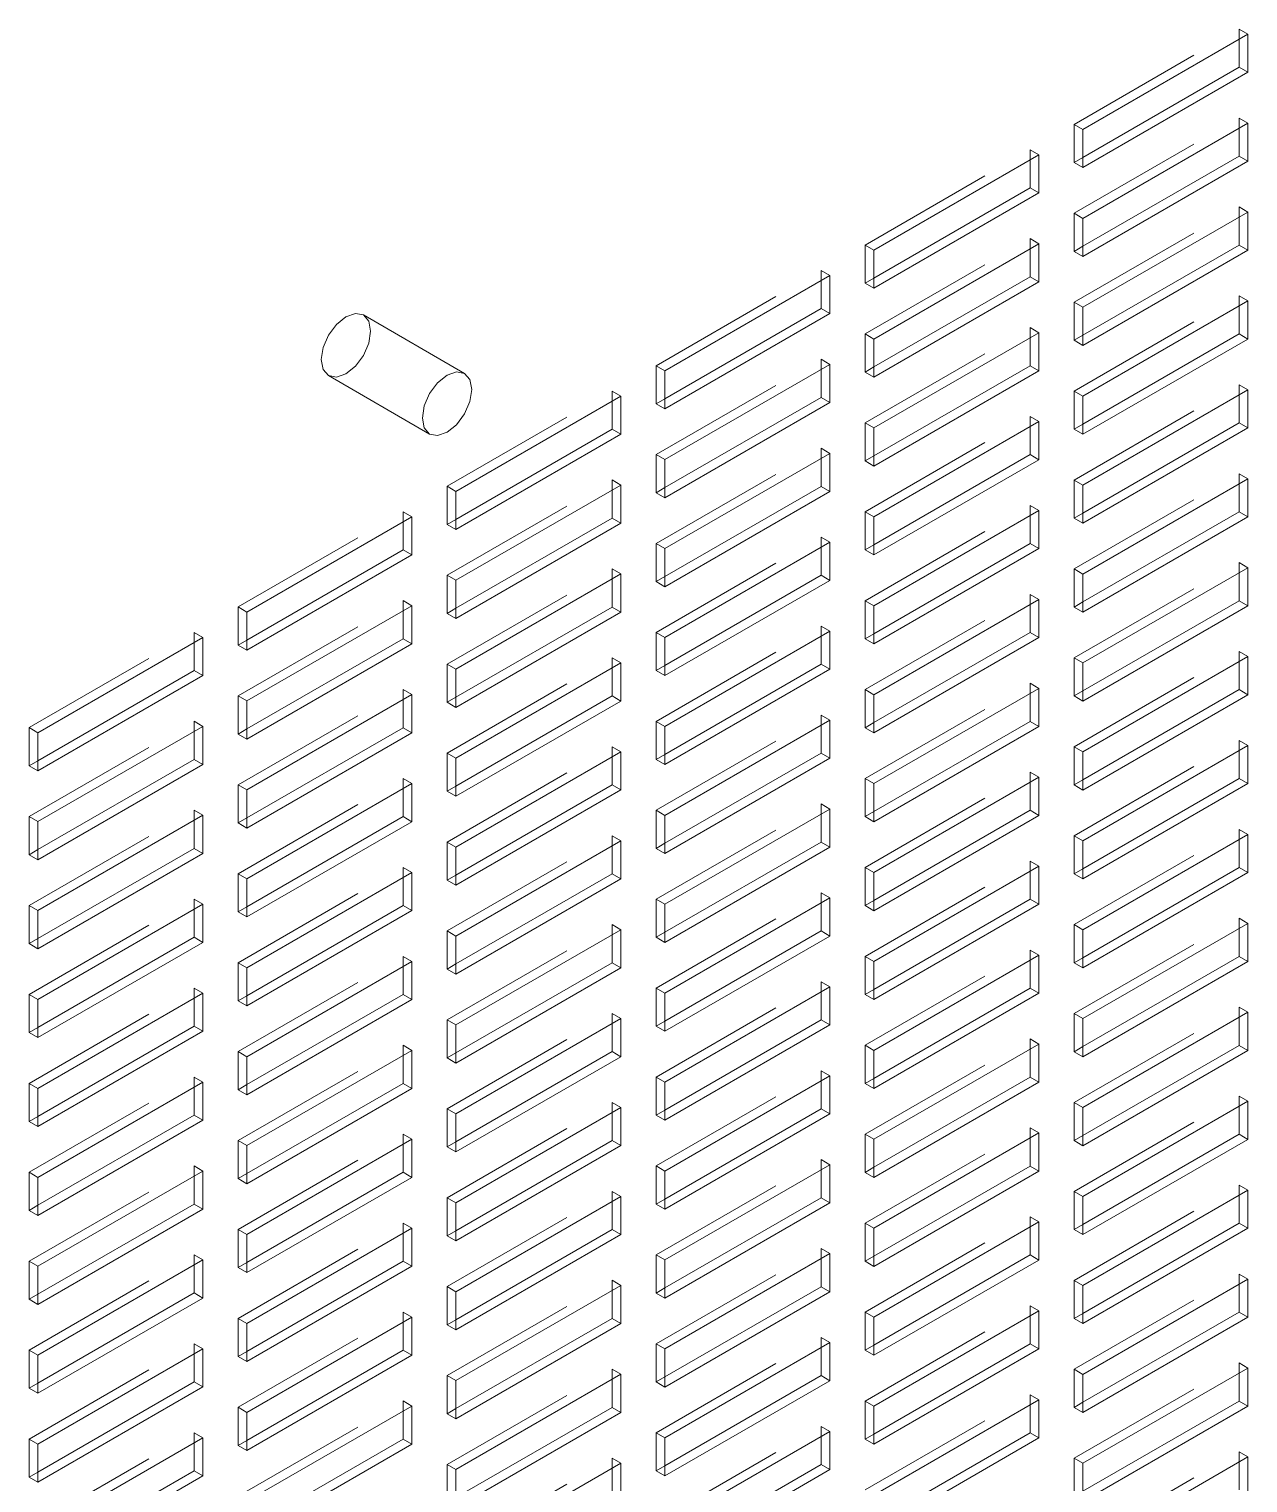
# Model space of a CAD drawing. Header units: millimetres. Extents: x 1 to 4201, y 2 to 2972.
# Drawn here: x 3118.6 to 3230.6, y 1922.6 to 2056.1 of the extents above; entities that cross this region are included whole.
import ezdxf

# ---------------------------------------------------------------- set-up
doc = ezdxf.new("R2010")
doc.units = ezdxf.units.MM
doc.header["$LTSCALE"] = 10
doc.linetypes.add('HIDDEN', pattern=[1.905, 1.27, -0.635])

msp = doc.modelspace()

# ---------------------------------------------------------------- linework, layer by layer
at = {"color": 7, "linetype": 'HIDDEN', "lineweight": 0}
for p, q in [((3214.604, 2047.4), (3229.756, 2056.147)), ((3230.564, 2055.681), (3229.756, 2056.147)), ((3229.756, 2056.147), (3229.756, 2055.214)), ((3214.604, 2039.235), (3229.756, 2047.982)), ((3230.564, 2047.515), (3229.756, 2047.982)), ((3229.756, 2047.982), (3229.756, 2047.049)), ((3214.604, 2043.901), (3214.604, 2047.4)), ((3215.412, 2046.934), (3214.604, 2047.4)), ((3195.411, 2036.32), (3210.563, 2045.068)), ((3211.371, 2044.601), (3210.563, 2045.068)), ((3210.563, 2045.068), (3210.563, 2044.134)), ((3215.412, 2044.367), (3214.604, 2043.901)), ((3215.412, 2043.434), (3214.604, 2043.901)), ((3214.604, 2031.069), (3229.756, 2039.817)), ((3214.604, 2035.735), (3214.604, 2039.235)), ((3215.412, 2038.768), (3214.604, 2039.235)), ((3230.564, 2039.35), (3229.756, 2039.817)), ((3229.756, 2039.817), (3229.756, 2038.883)), ((3195.411, 2028.155), (3210.563, 2036.902)), ((3196.219, 2035.854), (3195.411, 2036.32)), ((3195.411, 2032.821), (3195.411, 2036.32)), ((3211.371, 2036.436), (3210.563, 2036.902)), ((3210.563, 2036.902), (3210.563, 2035.969)), ((3215.412, 2036.202), (3214.604, 2035.735)), ((3215.412, 2035.269), (3214.604, 2035.735)), ((3176.218, 2025.24), (3191.37, 2033.988)), ((3192.178, 2033.521), (3191.37, 2033.988)), ((3191.37, 2033.988), (3191.37, 2033.055)), ((3196.219, 2033.287), (3195.411, 2032.821)), ((3196.219, 2032.354), (3195.411, 2032.821)), ((3214.604, 2022.904), (3229.756, 2031.651)), ((3214.604, 2027.57), (3214.604, 2031.069)), ((3215.412, 2030.603), (3214.604, 2031.069)), ((3230.564, 2031.185), (3229.756, 2031.651)), ((3229.756, 2031.651), (3229.756, 2030.718)), ((3195.411, 2019.989), (3210.563, 2028.737)), ((3195.411, 2024.655), (3195.411, 2028.155)), ((3196.219, 2027.688), (3195.411, 2028.155)), ((3211.371, 2028.27), (3210.563, 2028.737)), ((3210.563, 2028.737), (3210.563, 2027.804)), ((3215.412, 2028.036), (3214.604, 2027.57)), ((3215.412, 2027.103), (3214.604, 2027.57)), ((3176.218, 2017.075), (3191.37, 2025.822)), ((3176.218, 2021.741), (3176.218, 2025.24)), ((3177.026, 2024.774), (3176.218, 2025.24)), ((3192.178, 2025.356), (3191.37, 2025.822)), ((3191.37, 2025.822), (3191.37, 2024.889)), ((3196.219, 2025.122), (3195.411, 2024.655)), ((3196.219, 2024.189), (3195.411, 2024.655)), ((3157.025, 2014.161), (3172.177, 2022.908)), ((3172.986, 2022.441), (3172.177, 2022.908)), ((3172.177, 2022.908), (3172.177, 2021.975)), ((3214.604, 2014.738), (3229.756, 2023.486)), ((3215.412, 2022.437), (3214.604, 2022.904)), ((3214.604, 2019.404), (3214.604, 2022.904)), ((3230.564, 2023.019), (3229.756, 2023.486)), ((3229.756, 2023.486), (3229.756, 2022.553)), ((3177.026, 2022.208), (3176.218, 2021.741)), ((3177.026, 2021.274), (3176.218, 2021.741)), ((3195.411, 2011.824), (3210.563, 2020.571)), ((3196.219, 2019.523), (3195.411, 2019.989)), ((3195.411, 2016.49), (3195.411, 2019.989)), ((3211.371, 2020.105), (3210.563, 2020.571)), ((3210.563, 2020.571), (3210.563, 2019.638)), ((3215.412, 2019.871), (3214.604, 2019.404)), ((3215.412, 2018.938), (3214.604, 2019.404)), ((3176.218, 2008.91), (3191.37, 2017.657)), ((3192.178, 2017.19), (3191.37, 2017.657)), ((3191.37, 2017.657), (3191.37, 2016.724)), ((3177.026, 2016.609), (3176.218, 2017.075)), ((3176.218, 2013.576), (3176.218, 2017.075)), ((3196.219, 2016.957), (3195.411, 2016.49)), ((3196.219, 2016.023), (3195.411, 2016.49)), ((3157.025, 2005.995), (3172.177, 2014.742)), ((3172.986, 2014.276), (3172.177, 2014.742)), ((3172.177, 2014.742), (3172.177, 2013.809)), ((3214.604, 2006.573), (3229.756, 2015.32)), ((3215.412, 2014.272), (3214.604, 2014.738)), ((3214.604, 2011.239), (3214.604, 2014.738)), ((3230.564, 2014.854), (3229.756, 2015.32)), ((3229.756, 2015.32), (3229.756, 2014.387)), ((3157.833, 2013.694), (3157.025, 2014.161)), ((3157.025, 2010.661), (3157.025, 2014.161)), ((3177.026, 2014.042), (3176.218, 2013.576)), ((3177.026, 2013.109), (3176.218, 2013.576)), ((3137.832, 2003.081), (3152.984, 2011.828)), ((3153.793, 2011.362), (3152.984, 2011.828)), ((3152.984, 2011.828), (3152.984, 2010.895)), ((3195.411, 2003.659), (3210.563, 2012.406)), ((3195.411, 2008.325), (3195.411, 2011.824)), ((3196.219, 2011.358), (3195.411, 2011.824)), ((3211.371, 2011.939), (3210.563, 2012.406)), ((3210.563, 2012.406), (3210.563, 2011.473)), ((3157.833, 2011.128), (3157.025, 2010.661)), ((3157.833, 2010.195), (3157.025, 2010.661)), ((3215.412, 2011.706), (3214.604, 2011.239)), ((3215.412, 2010.773), (3214.604, 2011.239)), ((3176.218, 2000.744), (3191.37, 2009.491)), ((3192.178, 2009.025), (3191.37, 2009.491)), ((3191.37, 2009.491), (3191.37, 2008.558)), ((3177.026, 2008.443), (3176.218, 2008.91)), ((3176.218, 2005.41), (3176.218, 2008.91)), ((3196.219, 2008.791), (3195.411, 2008.325)), ((3196.219, 2007.858), (3195.411, 2008.325)), ((3157.025, 1997.83), (3172.177, 2006.577)), ((3172.986, 2006.111), (3172.177, 2006.577)), ((3172.177, 2006.577), (3172.177, 2005.644)), ((3214.604, 1998.408), (3229.756, 2007.155)), ((3214.604, 2003.074), (3214.604, 2006.573)), ((3215.412, 2006.107), (3214.604, 2006.573)), ((3230.564, 2006.688), (3229.756, 2007.155)), ((3229.756, 2007.155), (3229.756, 2006.222)), ((3157.833, 2005.529), (3157.025, 2005.995)), ((3157.025, 2002.496), (3157.025, 2005.995)), ((3177.026, 2005.877), (3176.218, 2005.41)), ((3177.026, 2004.944), (3176.218, 2005.41)), ((3195.411, 1995.493), (3210.563, 2004.24)), ((3211.371, 2003.774), (3210.563, 2004.24)), ((3210.563, 2004.24), (3210.563, 2003.307)), ((3137.832, 1994.915), (3152.984, 2003.663)), ((3137.832, 1999.581), (3137.832, 2003.081)), ((3138.64, 2002.614), (3137.832, 2003.081)), ((3153.793, 2003.196), (3152.984, 2003.663)), ((3152.984, 2003.663), (3152.984, 2002.73)), ((3157.833, 2002.962), (3157.025, 2002.496)), ((3157.833, 2002.029), (3157.025, 2002.496)), ((3196.219, 2003.192), (3195.411, 2003.659)), ((3195.411, 2000.159), (3195.411, 2003.659)), ((3215.412, 2003.54), (3214.604, 2003.074)), ((3215.412, 2002.607), (3214.604, 2003.074)), ((3176.218, 1992.579), (3191.37, 2001.326)), ((3192.178, 2000.86), (3191.37, 2001.326)), ((3191.37, 2001.326), (3191.37, 2000.393)), ((3118.639, 1992.001), (3133.792, 2000.748)), ((3134.6, 2000.282), (3133.792, 2000.748)), ((3133.792, 2000.748), (3133.792, 1999.815)), ((3138.64, 2000.048), (3137.832, 1999.581)), ((3176.218, 1997.245), (3176.218, 2000.744)), ((3177.026, 2000.278), (3176.218, 2000.744)), ((3196.219, 2000.626), (3195.411, 2000.159)), ((3196.219, 1999.693), (3195.411, 2000.159)), ((3138.64, 1999.115), (3137.832, 1999.581)), ((3214.604, 1990.242), (3229.756, 1998.989)), ((3230.564, 1998.523), (3229.756, 1998.989)), ((3229.756, 1998.989), (3229.756, 1998.056)), ((3157.025, 1989.664), (3172.177, 1998.412)), ((3157.025, 1994.33), (3157.025, 1997.83)), ((3157.833, 1997.363), (3157.025, 1997.83)), ((3172.986, 1997.945), (3172.177, 1998.412)), ((3172.177, 1998.412), (3172.177, 1997.479)), ((3177.026, 1997.711), (3176.218, 1997.245)), ((3177.026, 1996.778), (3176.218, 1997.245)), ((3214.604, 1994.908), (3214.604, 1998.408)), ((3215.412, 1997.941), (3214.604, 1998.408)), ((3195.411, 1987.328), (3210.563, 1996.075)), ((3211.371, 1995.609), (3210.563, 1996.075)), ((3210.563, 1996.075), (3210.563, 1995.142)), ((3137.832, 1986.75), (3152.984, 1995.497)), ((3138.64, 1994.449), (3137.832, 1994.915)), ((3137.832, 1991.416), (3137.832, 1994.915)), ((3153.793, 1995.031), (3152.984, 1995.497)), ((3152.984, 1995.497), (3152.984, 1994.564)), ((3157.833, 1994.797), (3157.025, 1994.33)), ((3195.411, 1991.994), (3195.411, 1995.493)), ((3196.219, 1995.027), (3195.411, 1995.493)), ((3215.412, 1995.375), (3214.604, 1994.908)), ((3215.412, 1994.442), (3214.604, 1994.908)), ((3157.833, 1993.864), (3157.025, 1994.33)), ((3176.218, 1984.413), (3191.37, 1993.161)), ((3192.178, 1992.694), (3191.37, 1993.161)), ((3191.37, 1993.161), (3191.37, 1992.228)), ((3118.639, 1983.836), (3133.792, 1992.583)), ((3118.639, 1988.502), (3118.639, 1992.001)), ((3119.447, 1991.534), (3118.639, 1992.001)), ((3134.6, 1992.116), (3133.792, 1992.583)), ((3133.792, 1992.583), (3133.792, 1991.65)), ((3138.64, 1991.882), (3137.832, 1991.416)), ((3177.026, 1992.112), (3176.218, 1992.579)), ((3176.218, 1989.079), (3176.218, 1992.579)), ((3196.219, 1992.46), (3195.411, 1991.994)), ((3196.219, 1991.527), (3195.411, 1991.994)), ((3138.64, 1990.949), (3137.832, 1991.416)), ((3214.604, 1982.077), (3229.756, 1990.824)), ((3230.564, 1990.358), (3229.756, 1990.824)), ((3229.756, 1990.824), (3229.756, 1989.891)), ((3157.025, 1981.499), (3172.177, 1990.246)), ((3157.833, 1989.198), (3157.025, 1989.664)), ((3157.025, 1986.165), (3157.025, 1989.664)), ((3172.986, 1989.78), (3172.177, 1990.246)), ((3172.177, 1990.246), (3172.177, 1989.313)), ((3177.026, 1989.546), (3176.218, 1989.079)), ((3214.604, 1986.743), (3214.604, 1990.242)), ((3215.412, 1989.776), (3214.604, 1990.242)), ((3119.447, 1988.968), (3118.639, 1988.502)), ((3119.447, 1988.035), (3118.639, 1988.502)), ((3177.026, 1988.613), (3176.218, 1989.079)), ((3195.411, 1979.162), (3210.563, 1987.91)), ((3211.371, 1987.443), (3210.563, 1987.91)), ((3210.563, 1987.91), (3210.563, 1986.977)), ((3137.832, 1978.585), (3152.984, 1987.332)), ((3138.64, 1986.283), (3137.832, 1986.75)), ((3137.832, 1983.251), (3137.832, 1986.75)), ((3153.793, 1986.865), (3152.984, 1987.332)), ((3152.984, 1987.332), (3152.984, 1986.399)), ((3157.833, 1986.631), (3157.025, 1986.165)), ((3196.219, 1986.861), (3195.411, 1987.328)), ((3195.411, 1983.828), (3195.411, 1987.328)), ((3215.412, 1987.209), (3214.604, 1986.743)), ((3215.412, 1986.276), (3214.604, 1986.743)), ((3157.833, 1985.698), (3157.025, 1986.165)), ((3118.639, 1975.67), (3133.792, 1984.417)), ((3118.639, 1980.336), (3118.639, 1983.836)), ((3119.447, 1983.369), (3118.639, 1983.836)), ((3134.6, 1983.951), (3133.792, 1984.417)), ((3133.792, 1984.417), (3133.792, 1983.484)), ((3176.218, 1976.248), (3191.37, 1984.995)), ((3177.026, 1983.947), (3176.218, 1984.413)), ((3176.218, 1980.914), (3176.218, 1984.413)), ((3192.178, 1984.529), (3191.37, 1984.995)), ((3191.37, 1984.995), (3191.37, 1984.062)), ((3196.219, 1984.295), (3195.411, 1983.828)), ((3196.219, 1983.362), (3195.411, 1983.828)), ((3138.64, 1983.717), (3137.832, 1983.251)), ((3138.64, 1982.784), (3137.832, 1983.251)), ((3214.604, 1973.911), (3229.756, 1982.659)), ((3230.564, 1982.192), (3229.756, 1982.659)), ((3229.756, 1982.659), (3229.756, 1981.726)), ((3157.025, 1973.334), (3172.177, 1982.081)), ((3157.833, 1981.032), (3157.025, 1981.499)), ((3157.025, 1978), (3157.025, 1981.499)), ((3172.986, 1981.614), (3172.177, 1982.081)), ((3172.177, 1982.081), (3172.177, 1981.148)), ((3177.026, 1981.38), (3176.218, 1980.914)), ((3214.604, 1978.577), (3214.604, 1982.077)), ((3215.412, 1981.61), (3214.604, 1982.077)), ((3119.447, 1980.803), (3118.639, 1980.336)), ((3119.447, 1979.87), (3118.639, 1980.336)), ((3177.026, 1980.447), (3176.218, 1980.914)), ((3137.832, 1970.419), (3152.984, 1979.166)), ((3138.64, 1978.118), (3137.832, 1978.585)), ((3137.832, 1975.085), (3137.832, 1978.585)), ((3153.793, 1978.7), (3152.984, 1979.166)), ((3152.984, 1979.166), (3152.984, 1978.233)), ((3157.833, 1978.466), (3157.025, 1978)), ((3195.411, 1970.997), (3210.563, 1979.744)), ((3196.219, 1978.696), (3195.411, 1979.162)), ((3195.411, 1975.663), (3195.411, 1979.162)), ((3211.371, 1979.278), (3210.563, 1979.744)), ((3210.563, 1979.744), (3210.563, 1978.811)), ((3215.412, 1979.044), (3214.604, 1978.577)), ((3215.412, 1978.111), (3214.604, 1978.577)), ((3157.833, 1977.533), (3157.025, 1978)), ((3118.639, 1967.505), (3133.792, 1976.252)), ((3134.6, 1975.785), (3133.792, 1976.252)), ((3133.792, 1976.252), (3133.792, 1975.319)), ((3176.218, 1968.083), (3191.37, 1976.83)), ((3176.218, 1972.749), (3176.218, 1976.248)), ((3177.026, 1975.781), (3176.218, 1976.248)), ((3192.178, 1976.363), (3191.37, 1976.83)), ((3191.37, 1976.83), (3191.37, 1975.897)), ((3196.219, 1976.129), (3195.411, 1975.663)), ((3118.639, 1972.171), (3118.639, 1975.67)), ((3119.447, 1975.204), (3118.639, 1975.67)), ((3138.64, 1975.552), (3137.832, 1975.085)), ((3138.64, 1974.619), (3137.832, 1975.085)), ((3196.219, 1975.196), (3195.411, 1975.663)), ((3214.604, 1965.746), (3229.756, 1974.493)), ((3230.564, 1974.027), (3229.756, 1974.493)), ((3229.756, 1974.493), (3229.756, 1973.56)), ((3157.025, 1965.168), (3172.177, 1973.915)), ((3157.833, 1972.867), (3157.025, 1973.334)), ((3157.025, 1969.834), (3157.025, 1973.334)), ((3172.986, 1973.449), (3172.177, 1973.915)), ((3172.177, 1973.915), (3172.177, 1972.982)), ((3177.026, 1973.215), (3176.218, 1972.749)), ((3215.412, 1973.445), (3214.604, 1973.911)), ((3214.604, 1970.412), (3214.604, 1973.911)), ((3119.447, 1972.637), (3118.639, 1972.171)), ((3119.447, 1971.704), (3118.639, 1972.171)), ((3177.026, 1972.282), (3176.218, 1972.749)), ((3137.832, 1962.254), (3152.984, 1971.001)), ((3153.793, 1970.534), (3152.984, 1971.001)), ((3152.984, 1971.001), (3152.984, 1970.068)), ((3195.411, 1962.832), (3210.563, 1971.579)), ((3195.411, 1967.498), (3195.411, 1970.997)), ((3196.219, 1970.531), (3195.411, 1970.997)), ((3211.371, 1971.112), (3210.563, 1971.579)), ((3210.563, 1971.579), (3210.563, 1970.646)), ((3215.412, 1970.878), (3214.604, 1970.412)), ((3137.832, 1966.92), (3137.832, 1970.419)), ((3138.64, 1969.953), (3137.832, 1970.419)), ((3157.833, 1970.301), (3157.025, 1969.834)), ((3157.833, 1969.368), (3157.025, 1969.834)), ((3215.412, 1969.945), (3214.604, 1970.412)), ((3118.639, 1959.339), (3133.792, 1968.087)), ((3134.6, 1967.62), (3133.792, 1968.087)), ((3133.792, 1968.087), (3133.792, 1967.154)), ((3176.218, 1959.917), (3191.37, 1968.664)), ((3177.026, 1967.616), (3176.218, 1968.083)), ((3176.218, 1964.583), (3176.218, 1968.083)), ((3192.178, 1968.198), (3191.37, 1968.664)), ((3191.37, 1968.664), (3191.37, 1967.731)), ((3196.219, 1967.964), (3195.411, 1967.498)), ((3118.639, 1964.005), (3118.639, 1967.505)), ((3119.447, 1967.038), (3118.639, 1967.505)), ((3138.64, 1967.386), (3137.832, 1966.92)), ((3138.64, 1966.453), (3137.832, 1966.92)), ((3196.219, 1967.031), (3195.411, 1967.498)), ((3157.025, 1957.003), (3172.177, 1965.75)), ((3157.833, 1964.702), (3157.025, 1965.168)), ((3157.025, 1961.669), (3157.025, 1965.168)), ((3172.986, 1965.283), (3172.177, 1965.75)), ((3172.177, 1965.75), (3172.177, 1964.817)), ((3214.604, 1957.581), (3229.756, 1966.328)), ((3215.412, 1965.28), (3214.604, 1965.746)), ((3214.604, 1962.247), (3214.604, 1965.746)), ((3230.564, 1965.861), (3229.756, 1966.328)), ((3229.756, 1966.328), (3229.756, 1965.395)), ((3119.447, 1964.472), (3118.639, 1964.005)), ((3119.447, 1963.539), (3118.639, 1964.005)), ((3177.026, 1965.05), (3176.218, 1964.583)), ((3177.026, 1964.117), (3176.218, 1964.583)), ((3137.832, 1954.088), (3152.984, 1962.836)), ((3153.793, 1962.369), (3152.984, 1962.836)), ((3152.984, 1962.836), (3152.984, 1961.903)), ((3195.411, 1954.666), (3210.563, 1963.413)), ((3196.219, 1962.365), (3195.411, 1962.832)), ((3195.411, 1959.332), (3195.411, 1962.832)), ((3211.371, 1962.947), (3210.563, 1963.413)), ((3210.563, 1963.413), (3210.563, 1962.48)), ((3215.412, 1962.713), (3214.604, 1962.247)), ((3137.832, 1958.754), (3137.832, 1962.254)), ((3138.64, 1961.787), (3137.832, 1962.254)), ((3157.833, 1962.135), (3157.025, 1961.669)), ((3157.833, 1961.202), (3157.025, 1961.669)), ((3215.412, 1961.78), (3214.604, 1962.247)), ((3118.639, 1951.174), (3133.792, 1959.921)), ((3134.6, 1959.455), (3133.792, 1959.921)), ((3133.792, 1959.921), (3133.792, 1958.988)), ((3176.218, 1951.752), (3191.37, 1960.499)), ((3177.026, 1959.451), (3176.218, 1959.917)), ((3176.218, 1956.418), (3176.218, 1959.917)), ((3192.178, 1960.033), (3191.37, 1960.499)), ((3191.37, 1960.499), (3191.37, 1959.566)), ((3196.219, 1959.799), (3195.411, 1959.332)), ((3119.447, 1958.873), (3118.639, 1959.339)), ((3118.639, 1955.84), (3118.639, 1959.339)), ((3138.64, 1959.221), (3137.832, 1958.754)), ((3138.64, 1958.288), (3137.832, 1958.754)), ((3196.219, 1958.866), (3195.411, 1959.332)), ((3157.025, 1948.837), (3172.177, 1957.585)), ((3172.986, 1957.118), (3172.177, 1957.585)), ((3172.177, 1957.585), (3172.177, 1956.652)), ((3214.604, 1949.415), (3229.756, 1958.162)), ((3215.412, 1957.114), (3214.604, 1957.581)), ((3214.604, 1954.081), (3214.604, 1957.581)), ((3230.564, 1957.696), (3229.756, 1958.162)), ((3229.756, 1958.162), (3229.756, 1957.229)), ((3119.447, 1956.306), (3118.639, 1955.84)), ((3119.447, 1955.373), (3118.639, 1955.84)), ((3157.833, 1956.536), (3157.025, 1957.003)), ((3157.025, 1953.503), (3157.025, 1957.003)), ((3177.026, 1956.884), (3176.218, 1956.418)), ((3177.026, 1955.951), (3176.218, 1956.418)), ((3137.832, 1945.923), (3152.984, 1954.67)), ((3153.793, 1954.204), (3152.984, 1954.67)), ((3152.984, 1954.67), (3152.984, 1953.737)), ((3195.411, 1946.501), (3210.563, 1955.248)), ((3195.411, 1951.167), (3195.411, 1954.666)), ((3196.219, 1954.2), (3195.411, 1954.666)), ((3211.371, 1954.782), (3210.563, 1955.248)), ((3210.563, 1955.248), (3210.563, 1954.315)), ((3215.412, 1954.548), (3214.604, 1954.081)), ((3137.832, 1950.589), (3137.832, 1954.088)), ((3138.64, 1953.622), (3137.832, 1954.088)), ((3157.833, 1953.97), (3157.025, 1953.503)), ((3157.833, 1953.037), (3157.025, 1953.503)), ((3215.412, 1953.615), (3214.604, 1954.081)), ((3118.639, 1943.009), (3133.792, 1951.756)), ((3134.6, 1951.289), (3133.792, 1951.756)), ((3133.792, 1951.756), (3133.792, 1950.823)), ((3176.218, 1943.586), (3191.37, 1952.334)), ((3177.026, 1951.285), (3176.218, 1951.752)), ((3176.218, 1948.252), (3176.218, 1951.752)), ((3192.178, 1951.867), (3191.37, 1952.334)), ((3191.37, 1952.334), (3191.37, 1951.401)), ((3119.447, 1950.707), (3118.639, 1951.174)), ((3118.639, 1947.674), (3118.639, 1951.174)), ((3138.64, 1951.055), (3137.832, 1950.589)), ((3138.64, 1950.122), (3137.832, 1950.589)), ((3196.219, 1951.633), (3195.411, 1951.167)), ((3196.219, 1950.7), (3195.411, 1951.167)), ((3157.025, 1940.672), (3172.177, 1949.419)), ((3172.986, 1948.953), (3172.177, 1949.419)), ((3172.177, 1949.419), (3172.177, 1948.486)), ((3214.604, 1941.25), (3229.756, 1949.997)), ((3215.412, 1948.949), (3214.604, 1949.415)), ((3214.604, 1945.916), (3214.604, 1949.415)), ((3230.564, 1949.531), (3229.756, 1949.997)), ((3229.756, 1949.997), (3229.756, 1949.064)), ((3119.447, 1948.141), (3118.639, 1947.674)), ((3157.833, 1948.371), (3157.025, 1948.837)), ((3157.025, 1945.338), (3157.025, 1948.837)), ((3177.026, 1948.719), (3176.218, 1948.252)), ((3177.026, 1947.786), (3176.218, 1948.252)), ((3119.447, 1947.208), (3118.639, 1947.674)), ((3137.832, 1937.758), (3152.984, 1946.505)), ((3153.793, 1946.038), (3152.984, 1946.505)), ((3152.984, 1946.505), (3152.984, 1945.572)), ((3195.411, 1938.335), (3210.563, 1947.083)), ((3195.411, 1943.001), (3195.411, 1946.501)), ((3196.219, 1946.034), (3195.411, 1946.501)), ((3211.371, 1946.616), (3210.563, 1947.083)), ((3210.563, 1947.083), (3210.563, 1946.15)), ((3137.832, 1942.423), (3137.832, 1945.923)), ((3138.64, 1945.456), (3137.832, 1945.923)), ((3157.833, 1945.804), (3157.025, 1945.338)), ((3157.833, 1944.871), (3157.025, 1945.338)), ((3215.412, 1946.382), (3214.604, 1945.916)), ((3215.412, 1945.449), (3214.604, 1945.916)), ((3176.218, 1935.421), (3191.37, 1944.168)), ((3192.178, 1943.702), (3191.37, 1944.168)), ((3191.37, 1944.168), (3191.37, 1943.235)), ((3118.639, 1934.843), (3133.792, 1943.59)), ((3118.639, 1939.509), (3118.639, 1943.009)), ((3119.447, 1942.542), (3118.639, 1943.009)), ((3134.6, 1943.124), (3133.792, 1943.59)), ((3133.792, 1943.59), (3133.792, 1942.657)), ((3138.64, 1942.89), (3137.832, 1942.423)), ((3138.64, 1941.957), (3137.832, 1942.423)), ((3176.218, 1940.087), (3176.218, 1943.586)), ((3177.026, 1943.12), (3176.218, 1943.586)), ((3196.219, 1943.468), (3195.411, 1943.001)), ((3196.219, 1942.535), (3195.411, 1943.001)), ((3157.025, 1932.507), (3172.177, 1941.254)), ((3172.986, 1940.787), (3172.177, 1941.254)), ((3172.177, 1941.254), (3172.177, 1940.321)), ((3214.604, 1933.084), (3229.756, 1941.832)), ((3215.412, 1940.783), (3214.604, 1941.25)), ((3214.604, 1937.75), (3214.604, 1941.25)), ((3230.564, 1941.365), (3229.756, 1941.832)), ((3229.756, 1941.832), (3229.756, 1940.899)), ((3119.447, 1939.976), (3118.639, 1939.509)), ((3157.025, 1937.173), (3157.025, 1940.672)), ((3157.833, 1940.205), (3157.025, 1940.672)), ((3177.026, 1940.553), (3176.218, 1940.087)), ((3177.026, 1939.62), (3176.218, 1940.087)), ((3119.447, 1939.043), (3118.639, 1939.509)), ((3195.411, 1930.17), (3210.563, 1938.917)), ((3211.371, 1938.451), (3210.563, 1938.917)), ((3210.563, 1938.917), (3210.563, 1937.984)), ((3137.832, 1929.592), (3152.984, 1938.339)), ((3138.64, 1937.291), (3137.832, 1937.758)), ((3137.832, 1934.258), (3137.832, 1937.758)), ((3153.793, 1937.873), (3152.984, 1938.339)), ((3152.984, 1938.339), (3152.984, 1937.406)), ((3157.833, 1937.639), (3157.025, 1937.173)), ((3157.833, 1936.706), (3157.025, 1937.173)), ((3196.219, 1937.869), (3195.411, 1938.335)), ((3195.411, 1934.836), (3195.411, 1938.335)), ((3215.412, 1938.217), (3214.604, 1937.75)), ((3215.412, 1937.284), (3214.604, 1937.75)), ((3176.218, 1927.256), (3191.37, 1936.003)), ((3192.178, 1935.536), (3191.37, 1936.003)), ((3191.37, 1936.003), (3191.37, 1935.07)), ((3118.639, 1926.678), (3133.792, 1935.425)), ((3118.639, 1931.344), (3118.639, 1934.843)), ((3119.447, 1934.377), (3118.639, 1934.843)), ((3134.6, 1934.958), (3133.792, 1935.425)), ((3133.792, 1935.425), (3133.792, 1934.492)), ((3138.64, 1934.725), (3137.832, 1934.258)), ((3177.026, 1934.954), (3176.218, 1935.421)), ((3176.218, 1931.922), (3176.218, 1935.421)), ((3196.219, 1935.302), (3195.411, 1934.836)), ((3196.219, 1934.369), (3195.411, 1934.836)), ((3138.64, 1933.792), (3137.832, 1934.258)), ((3157.025, 1924.341), (3172.177, 1933.088)), ((3172.986, 1932.622), (3172.177, 1933.088)), ((3172.177, 1933.088), (3172.177, 1932.155)), ((3214.604, 1924.919), (3229.756, 1933.666)), ((3215.412, 1932.618), (3214.604, 1933.084)), ((3214.604, 1929.585), (3214.604, 1933.084)), ((3230.564, 1933.2), (3229.756, 1933.666)), ((3229.756, 1933.666), (3229.756, 1932.733)), ((3119.447, 1931.81), (3118.639, 1931.344)), ((3157.833, 1932.04), (3157.025, 1932.507)), ((3157.025, 1929.007), (3157.025, 1932.507)), ((3177.026, 1932.388), (3176.218, 1931.922)), ((3177.026, 1931.455), (3176.218, 1931.922)), ((3119.447, 1930.877), (3118.639, 1931.344)), ((3195.411, 1922.005), (3210.563, 1930.752)), ((3211.371, 1930.285), (3210.563, 1930.752)), ((3210.563, 1930.752), (3210.563, 1929.819)), ((3137.832, 1921.427), (3152.984, 1930.174)), ((3137.832, 1926.093), (3137.832, 1929.592)), ((3138.64, 1929.126), (3137.832, 1929.592)), ((3153.793, 1929.707), (3152.984, 1930.174)), ((3152.984, 1930.174), (3152.984, 1929.241)), ((3157.833, 1929.474), (3157.025, 1929.007)), ((3196.219, 1929.703), (3195.411, 1930.17)), ((3195.411, 1926.671), (3195.411, 1930.17)), ((3215.412, 1930.051), (3214.604, 1929.585)), ((3215.412, 1929.118), (3214.604, 1929.585)), ((3157.833, 1928.541), (3157.025, 1929.007)), ((3176.218, 1919.09), (3191.37, 1927.837)), ((3192.178, 1927.371), (3191.37, 1927.837)), ((3191.37, 1927.837), (3191.37, 1926.904)), ((3118.639, 1918.512), (3133.792, 1927.26)), ((3119.447, 1926.211), (3118.639, 1926.678)), ((3118.639, 1923.178), (3118.639, 1926.678)), ((3134.6, 1926.793), (3133.792, 1927.26)), ((3133.792, 1927.26), (3133.792, 1926.327)), ((3138.64, 1926.559), (3137.832, 1926.093)), ((3176.218, 1923.756), (3176.218, 1927.256)), ((3177.026, 1926.789), (3176.218, 1927.256)), ((3196.219, 1927.137), (3195.411, 1926.671)), ((3196.219, 1926.204), (3195.411, 1926.671)), ((3138.64, 1925.626), (3137.832, 1926.093)), ((3214.604, 1916.754), (3229.756, 1925.501)), ((3230.564, 1925.034), (3229.756, 1925.501)), ((3229.756, 1925.501), (3229.756, 1924.568)), ((3157.025, 1916.176), (3172.177, 1924.923)), ((3157.025, 1920.842), (3157.025, 1924.341)), ((3157.833, 1923.875), (3157.025, 1924.341)), ((3172.986, 1924.456), (3172.177, 1924.923)), ((3172.177, 1924.923), (3172.177, 1923.99)), ((3177.026, 1924.223), (3176.218, 1923.756)), ((3177.026, 1923.29), (3176.218, 1923.756)), ((3214.604, 1921.42), (3214.604, 1924.919)), ((3215.412, 1924.452), (3214.604, 1924.919)), ((3119.447, 1923.645), (3118.639, 1923.178)), ((3119.447, 1922.712), (3118.639, 1923.178))]:
    msp.add_line(p, q, dxfattribs=at)
at = {"color": 7, "linetype": 'Continuous', "lineweight": 15}
for p, q in [((3215.412, 2046.934), (3230.564, 2055.681)), ((3229.756, 2055.214), (3229.756, 2052.648)), ((3230.564, 2055.681), (3230.564, 2052.181)), ((3229.756, 2052.648), (3215.412, 2044.367)), ((3230.564, 2052.181), (3215.412, 2043.434)), ((3230.564, 2052.181), (3229.756, 2052.648)), ((3215.412, 2038.768), (3230.564, 2047.515)), ((3215.412, 2043.434), (3215.412, 2046.934)), ((3229.756, 2047.049), (3229.756, 2044.482)), ((3230.564, 2047.515), (3230.564, 2044.016)), ((3196.219, 2035.854), (3211.371, 2044.601)), ((3210.563, 2044.134), (3210.563, 2041.568)), ((3211.371, 2044.601), (3211.371, 2041.102)), ((3229.756, 2044.482), (3215.412, 2036.202)), ((3230.564, 2044.016), (3215.412, 2035.269)), ((3230.564, 2044.016), (3229.756, 2044.482)), ((3210.563, 2041.568), (3196.219, 2033.287)), ((3211.371, 2041.102), (3210.563, 2041.568)), ((3211.371, 2041.102), (3196.219, 2032.354)), ((3215.412, 2030.603), (3230.564, 2039.35)), ((3215.412, 2035.269), (3215.412, 2038.768)), ((3229.756, 2038.883), (3229.756, 2036.317)), ((3230.564, 2039.35), (3230.564, 2035.851)), ((3196.219, 2027.688), (3211.371, 2036.436)), ((3196.219, 2032.354), (3196.219, 2035.854)), ((3210.563, 2035.969), (3210.563, 2033.403)), ((3211.371, 2036.436), (3211.371, 2032.936)), ((3229.756, 2036.317), (3215.412, 2028.036)), ((3230.564, 2035.851), (3215.412, 2027.103)), ((3230.564, 2035.851), (3229.756, 2036.317)), ((3177.026, 2024.774), (3192.178, 2033.521)), ((3192.178, 2033.521), (3192.178, 2030.022)), ((3210.563, 2033.403), (3196.219, 2025.122)), ((3211.371, 2032.936), (3210.563, 2033.403)), ((3191.37, 2033.055), (3191.37, 2030.488)), ((3211.371, 2032.936), (3196.219, 2024.189)), ((3215.412, 2022.437), (3230.564, 2031.185)), ((3215.412, 2027.103), (3215.412, 2030.603)), ((3229.756, 2030.718), (3229.756, 2028.152)), ((3230.564, 2031.185), (3230.564, 2027.685)), ((3158.632, 2024.528), (3149.339, 2029.893)), ((3191.37, 2030.488), (3177.026, 2022.208)), ((3192.178, 2030.022), (3177.026, 2021.274)), ((3192.178, 2030.022), (3191.37, 2030.488)), ((3196.219, 2019.523), (3211.371, 2028.27)), ((3211.371, 2028.27), (3211.371, 2024.771)), ((3229.756, 2028.152), (3215.412, 2019.871)), ((3230.564, 2027.685), (3229.756, 2028.152)), ((3196.219, 2024.189), (3196.219, 2027.688)), ((3210.563, 2027.804), (3210.563, 2025.237)), ((3230.564, 2027.685), (3215.412, 2018.938)), ((3177.026, 2016.609), (3192.178, 2025.356)), ((3192.178, 2025.356), (3192.178, 2021.856)), ((3210.563, 2025.237), (3196.219, 2016.957)), ((3211.371, 2024.771), (3210.563, 2025.237)), ((3146.125, 2024.326), (3155.418, 2018.961)), ((3177.026, 2021.274), (3177.026, 2024.774)), ((3191.37, 2024.889), (3191.37, 2022.323)), ((3211.371, 2024.771), (3196.219, 2016.023)), ((3215.412, 2014.272), (3230.564, 2023.019)), ((3229.756, 2022.553), (3229.756, 2019.986)), ((3230.564, 2023.019), (3230.564, 2019.52)), ((3157.833, 2013.694), (3172.986, 2022.441)), ((3172.177, 2021.975), (3172.177, 2019.408)), ((3172.986, 2022.441), (3172.986, 2018.942)), ((3191.37, 2022.323), (3177.026, 2014.042)), ((3192.178, 2021.856), (3177.026, 2013.109)), ((3192.178, 2021.856), (3191.37, 2022.323)), ((3215.412, 2018.938), (3215.412, 2022.437)), ((3196.219, 2011.358), (3211.371, 2020.105)), ((3211.371, 2020.105), (3211.371, 2016.605)), ((3229.756, 2019.986), (3215.412, 2011.706)), ((3230.564, 2019.52), (3229.756, 2019.986)), ((3172.177, 2019.408), (3157.833, 2011.128)), ((3172.986, 2018.942), (3157.833, 2010.195)), ((3172.986, 2018.942), (3172.177, 2019.408)), ((3196.219, 2016.023), (3196.219, 2019.523)), ((3210.563, 2019.638), (3210.563, 2017.072)), ((3230.564, 2019.52), (3215.412, 2010.773)), ((3177.026, 2008.443), (3192.178, 2017.19)), ((3192.178, 2017.19), (3192.178, 2013.691)), ((3177.026, 2013.109), (3177.026, 2016.609)), ((3191.37, 2016.724), (3191.37, 2014.157)), ((3210.563, 2017.072), (3196.219, 2008.791)), ((3211.371, 2016.605), (3196.219, 2007.858)), ((3211.371, 2016.605), (3210.563, 2017.072)), ((3215.412, 2006.107), (3230.564, 2014.854)), ((3230.564, 2014.854), (3230.564, 2011.354)), ((3157.833, 2005.529), (3172.986, 2014.276)), ((3157.833, 2010.195), (3157.833, 2013.694)), ((3172.177, 2013.809), (3172.177, 2011.243)), ((3172.986, 2014.276), (3172.986, 2010.776)), ((3191.37, 2014.157), (3177.026, 2005.877)), ((3192.178, 2013.691), (3177.026, 2004.944)), ((3192.178, 2013.691), (3191.37, 2014.157)), ((3215.412, 2010.773), (3215.412, 2014.272)), ((3229.756, 2014.387), (3229.756, 2011.821)), ((3196.219, 2003.192), (3211.371, 2011.939)), ((3211.371, 2011.939), (3211.371, 2008.44)), ((3229.756, 2011.821), (3215.412, 2003.54)), ((3230.564, 2011.354), (3229.756, 2011.821)), ((3138.64, 2002.614), (3153.793, 2011.362)), ((3152.984, 2010.895), (3152.984, 2008.329)), ((3153.793, 2011.362), (3153.793, 2007.862)), ((3172.177, 2011.243), (3157.833, 2002.962)), ((3172.986, 2010.776), (3157.833, 2002.029)), ((3172.986, 2010.776), (3172.177, 2011.243)), ((3196.219, 2007.858), (3196.219, 2011.358)), ((3210.563, 2011.473), (3210.563, 2008.906)), ((3230.564, 2011.354), (3215.412, 2002.607)), ((3152.984, 2008.329), (3138.64, 2000.048)), ((3153.793, 2007.862), (3138.64, 1999.115)), ((3153.793, 2007.862), (3152.984, 2008.329)), ((3177.026, 2000.278), (3192.178, 2009.025)), ((3177.026, 2004.944), (3177.026, 2008.443)), ((3191.37, 2008.558), (3191.37, 2005.992)), ((3192.178, 2009.025), (3192.178, 2005.525)), ((3210.563, 2008.906), (3196.219, 2000.626)), ((3211.371, 2008.44), (3196.219, 1999.693)), ((3211.371, 2008.44), (3210.563, 2008.906)), ((3215.412, 1997.941), (3230.564, 2006.688)), ((3230.564, 2006.688), (3230.564, 2003.189)), ((3157.833, 1997.363), (3172.986, 2006.111)), ((3157.833, 2002.029), (3157.833, 2005.529)), ((3172.177, 2005.644), (3172.177, 2003.078)), ((3172.986, 2006.111), (3172.986, 2002.611)), ((3191.37, 2005.992), (3177.026, 1997.711)), ((3192.178, 2005.525), (3177.026, 1996.778)), ((3192.178, 2005.525), (3191.37, 2005.992)), ((3215.412, 2002.607), (3215.412, 2006.107)), ((3229.756, 2006.222), (3229.756, 2003.655)), ((3138.64, 1994.449), (3153.793, 2003.196)), ((3138.64, 1999.115), (3138.64, 2002.614)), ((3152.984, 2002.73), (3152.984, 2000.163)), ((3153.793, 2003.196), (3153.793, 1999.697)), ((3172.177, 2003.078), (3157.833, 1994.797)), ((3172.986, 2002.611), (3157.833, 1993.864)), ((3172.986, 2002.611), (3172.177, 2003.078)), ((3196.219, 1995.027), (3211.371, 2003.774)), ((3196.219, 1999.693), (3196.219, 2003.192)), ((3210.563, 2003.307), (3210.563, 2000.741)), ((3211.371, 2003.774), (3211.371, 2000.274)), ((3229.756, 2003.655), (3215.412, 1995.375)), ((3230.564, 2003.189), (3215.412, 1994.442)), ((3230.564, 2003.189), (3229.756, 2003.655)), ((3119.447, 1991.534), (3134.6, 2000.282)), ((3133.792, 1999.815), (3133.792, 1997.249)), ((3134.6, 2000.282), (3134.6, 1996.782)), ((3152.984, 2000.163), (3138.64, 1991.882)), ((3153.793, 1999.697), (3152.984, 2000.163)), ((3177.026, 1992.112), (3192.178, 2000.86)), ((3177.026, 1996.778), (3177.026, 2000.278)), ((3191.37, 2000.393), (3191.37, 1997.827)), ((3192.178, 2000.86), (3192.178, 1997.36)), ((3210.563, 2000.741), (3196.219, 1992.46)), ((3211.371, 2000.274), (3196.219, 1991.527)), ((3211.371, 2000.274), (3210.563, 2000.741)), ((3153.793, 1999.697), (3138.64, 1990.949)), ((3215.412, 1989.776), (3230.564, 1998.523)), ((3230.564, 1998.523), (3230.564, 1995.024)), ((3133.792, 1997.249), (3119.447, 1988.968)), ((3134.6, 1996.782), (3133.792, 1997.249)), ((3157.833, 1989.198), (3172.986, 1997.945)), ((3157.833, 1993.864), (3157.833, 1997.363)), ((3172.177, 1997.479), (3172.177, 1994.912)), ((3172.986, 1997.945), (3172.986, 1994.446)), ((3191.37, 1997.827), (3177.026, 1989.546)), ((3192.178, 1997.36), (3177.026, 1988.613)), ((3192.178, 1997.36), (3191.37, 1997.827)), ((3215.412, 1994.442), (3215.412, 1997.941)), ((3229.756, 1998.056), (3229.756, 1995.49)), ((3134.6, 1996.782), (3119.447, 1988.035)), ((3138.64, 1986.283), (3153.793, 1995.031)), ((3152.984, 1994.564), (3152.984, 1991.998)), ((3153.793, 1995.031), (3153.793, 1991.531)), ((3172.177, 1994.912), (3157.833, 1986.631)), ((3172.986, 1994.446), (3172.177, 1994.912)), ((3196.219, 1986.861), (3211.371, 1995.609)), ((3196.219, 1991.527), (3196.219, 1995.027)), ((3210.563, 1995.142), (3210.563, 1992.576)), ((3211.371, 1995.609), (3211.371, 1992.109)), ((3229.756, 1995.49), (3215.412, 1987.209)), ((3230.564, 1995.024), (3215.412, 1986.276)), ((3230.564, 1995.024), (3229.756, 1995.49)), ((3138.64, 1990.949), (3138.64, 1994.449)), ((3172.986, 1994.446), (3157.833, 1985.698)), ((3119.447, 1983.369), (3134.6, 1992.116)), ((3134.6, 1992.116), (3134.6, 1988.617)), ((3152.984, 1991.998), (3138.64, 1983.717)), ((3153.793, 1991.531), (3152.984, 1991.998)), ((3177.026, 1983.947), (3192.178, 1992.694)), ((3177.026, 1988.613), (3177.026, 1992.112)), ((3191.37, 1992.228), (3191.37, 1989.661)), ((3192.178, 1992.694), (3192.178, 1989.195)), ((3210.563, 1992.576), (3196.219, 1984.295)), ((3211.371, 1992.109), (3196.219, 1983.362)), ((3211.371, 1992.109), (3210.563, 1992.576)), ((3119.447, 1988.035), (3119.447, 1991.534)), ((3133.792, 1991.65), (3133.792, 1989.083)), ((3153.793, 1991.531), (3138.64, 1982.784)), ((3157.833, 1981.032), (3172.986, 1989.78)), ((3157.833, 1985.698), (3157.833, 1989.198)), ((3172.177, 1989.313), (3172.177, 1986.747)), ((3172.986, 1989.78), (3172.986, 1986.28)), ((3191.37, 1989.661), (3177.026, 1981.38)), ((3192.178, 1989.195), (3177.026, 1980.447)), ((3192.178, 1989.195), (3191.37, 1989.661)), ((3215.412, 1981.61), (3230.564, 1990.358)), ((3215.412, 1986.276), (3215.412, 1989.776)), ((3229.756, 1989.891), (3229.756, 1987.325)), ((3230.564, 1990.358), (3230.564, 1986.858)), ((3133.792, 1989.083), (3119.447, 1980.803)), ((3134.6, 1988.617), (3119.447, 1979.87)), ((3134.6, 1988.617), (3133.792, 1989.083)), ((3138.64, 1978.118), (3153.793, 1986.865)), ((3153.793, 1986.865), (3153.793, 1983.366)), ((3172.177, 1986.747), (3157.833, 1978.466)), ((3172.986, 1986.28), (3172.177, 1986.747)), ((3196.219, 1978.696), (3211.371, 1987.443)), ((3196.219, 1983.362), (3196.219, 1986.861)), ((3210.563, 1986.977), (3210.563, 1984.41)), ((3211.371, 1987.443), (3211.371, 1983.944)), ((3229.756, 1987.325), (3215.412, 1979.044)), ((3230.564, 1986.858), (3215.412, 1978.111)), ((3230.564, 1986.858), (3229.756, 1987.325)), ((3138.64, 1982.784), (3138.64, 1986.283)), ((3152.984, 1986.399), (3152.984, 1983.832)), ((3172.986, 1986.28), (3157.833, 1977.533)), ((3119.447, 1975.204), (3134.6, 1983.951)), ((3134.6, 1983.951), (3134.6, 1980.451)), ((3152.984, 1983.832), (3138.64, 1975.552)), ((3153.793, 1983.366), (3152.984, 1983.832)), ((3177.026, 1975.781), (3192.178, 1984.529)), ((3177.026, 1980.447), (3177.026, 1983.947)), ((3191.37, 1984.062), (3191.37, 1981.496)), ((3192.178, 1984.529), (3192.178, 1981.029)), ((3210.563, 1984.41), (3196.219, 1976.129)), ((3211.371, 1983.944), (3196.219, 1975.196)), ((3211.371, 1983.944), (3210.563, 1984.41)), ((3119.447, 1979.87), (3119.447, 1983.369)), ((3133.792, 1983.484), (3133.792, 1980.918)), ((3153.793, 1983.366), (3138.64, 1974.619)), ((3157.833, 1972.867), (3172.986, 1981.614)), ((3172.177, 1981.148), (3172.177, 1978.581)), ((3172.986, 1981.614), (3172.986, 1978.115)), ((3191.37, 1981.496), (3177.026, 1973.215)), ((3192.178, 1981.029), (3191.37, 1981.496)), ((3215.412, 1973.445), (3230.564, 1982.192)), ((3215.412, 1978.111), (3215.412, 1981.61)), ((3229.756, 1981.726), (3229.756, 1979.159)), ((3230.564, 1982.192), (3230.564, 1978.693)), ((3133.792, 1980.918), (3119.447, 1972.637)), ((3134.6, 1980.451), (3119.447, 1971.704)), ((3134.6, 1980.451), (3133.792, 1980.918)), ((3157.833, 1977.533), (3157.833, 1981.032)), ((3192.178, 1981.029), (3177.026, 1972.282)), ((3138.64, 1969.953), (3153.793, 1978.7)), ((3153.793, 1978.7), (3153.793, 1975.2)), ((3172.177, 1978.581), (3157.833, 1970.301)), ((3172.986, 1978.115), (3172.177, 1978.581)), ((3196.219, 1970.531), (3211.371, 1979.278)), ((3196.219, 1975.196), (3196.219, 1978.696)), ((3210.563, 1978.811), (3210.563, 1976.245)), ((3211.371, 1979.278), (3211.371, 1975.778)), ((3229.756, 1979.159), (3215.412, 1970.878)), ((3230.564, 1978.693), (3215.412, 1969.945)), ((3230.564, 1978.693), (3229.756, 1979.159)), ((3138.64, 1974.619), (3138.64, 1978.118)), ((3152.984, 1978.233), (3152.984, 1975.667)), ((3172.986, 1978.115), (3157.833, 1969.368)), ((3119.447, 1967.038), (3134.6, 1975.785)), ((3134.6, 1975.785), (3134.6, 1972.286)), ((3177.026, 1967.616), (3192.178, 1976.363)), ((3177.026, 1972.282), (3177.026, 1975.781)), ((3191.37, 1975.897), (3191.37, 1973.33)), ((3192.178, 1976.363), (3192.178, 1972.864)), ((3210.563, 1976.245), (3196.219, 1967.964)), ((3211.371, 1975.778), (3196.219, 1967.031)), ((3211.371, 1975.778), (3210.563, 1976.245)), ((3119.447, 1971.704), (3119.447, 1975.204)), ((3133.792, 1975.319), (3133.792, 1972.753)), ((3152.984, 1975.667), (3138.64, 1967.386)), ((3153.793, 1975.2), (3138.64, 1966.453)), ((3153.793, 1975.2), (3152.984, 1975.667)), ((3157.833, 1964.702), (3172.986, 1973.449)), ((3172.986, 1973.449), (3172.986, 1969.949)), ((3191.37, 1973.33), (3177.026, 1965.05)), ((3192.178, 1972.864), (3191.37, 1973.33)), ((3215.412, 1965.28), (3230.564, 1974.027)), ((3215.412, 1969.945), (3215.412, 1973.445)), ((3229.756, 1973.56), (3229.756, 1970.994)), ((3230.564, 1974.027), (3230.564, 1970.527)), ((3133.792, 1972.753), (3119.447, 1964.472)), ((3134.6, 1972.286), (3119.447, 1963.539)), ((3134.6, 1972.286), (3133.792, 1972.753)), ((3157.833, 1969.368), (3157.833, 1972.867)), ((3172.177, 1972.982), (3172.177, 1970.416)), ((3192.178, 1972.864), (3177.026, 1964.117)), ((3138.64, 1961.787), (3153.793, 1970.534)), ((3153.793, 1970.534), (3153.793, 1967.035)), ((3196.219, 1962.365), (3211.371, 1971.112)), ((3196.219, 1967.031), (3196.219, 1970.531)), ((3210.563, 1970.646), (3210.563, 1968.079)), ((3211.371, 1971.112), (3211.371, 1967.613)), ((3229.756, 1970.994), (3215.412, 1962.713)), ((3230.564, 1970.527), (3215.412, 1961.78)), ((3230.564, 1970.527), (3229.756, 1970.994)), ((3138.64, 1966.453), (3138.64, 1969.953)), ((3152.984, 1970.068), (3152.984, 1967.502)), ((3172.177, 1970.416), (3157.833, 1962.135)), ((3172.986, 1969.949), (3157.833, 1961.202)), ((3172.986, 1969.949), (3172.177, 1970.416)), ((3177.026, 1959.451), (3192.178, 1968.198)), ((3192.178, 1968.198), (3192.178, 1964.698)), ((3210.563, 1968.079), (3196.219, 1959.799)), ((3211.371, 1967.613), (3210.563, 1968.079)), ((3119.447, 1958.873), (3134.6, 1967.62)), ((3119.447, 1963.539), (3119.447, 1967.038)), ((3133.792, 1967.154), (3133.792, 1964.587)), ((3134.6, 1967.62), (3134.6, 1964.121)), ((3152.984, 1967.502), (3138.64, 1959.221)), ((3153.793, 1967.035), (3138.64, 1958.288)), ((3153.793, 1967.035), (3152.984, 1967.502)), ((3177.026, 1964.117), (3177.026, 1967.616)), ((3191.37, 1967.731), (3191.37, 1965.165)), ((3211.371, 1967.613), (3196.219, 1958.866)), ((3157.833, 1956.536), (3172.986, 1965.283)), ((3172.986, 1965.283), (3172.986, 1961.784)), ((3191.37, 1965.165), (3177.026, 1956.884)), ((3192.178, 1964.698), (3191.37, 1965.165)), ((3215.412, 1957.114), (3230.564, 1965.861)), ((3215.412, 1961.78), (3215.412, 1965.28)), ((3229.756, 1965.395), (3229.756, 1962.828)), ((3230.564, 1965.861), (3230.564, 1962.362)), ((3133.792, 1964.587), (3119.447, 1956.306)), ((3134.6, 1964.121), (3119.447, 1955.373)), ((3134.6, 1964.121), (3133.792, 1964.587)), ((3157.833, 1961.202), (3157.833, 1964.702)), ((3172.177, 1964.817), (3172.177, 1962.251)), ((3192.178, 1964.698), (3177.026, 1955.951)), ((3196.219, 1954.2), (3211.371, 1962.947)), ((3210.563, 1962.48), (3210.563, 1959.914)), ((3211.371, 1962.947), (3211.371, 1959.447)), ((3229.756, 1962.828), (3215.412, 1954.548)), ((3230.564, 1962.362), (3229.756, 1962.828)), ((3138.64, 1953.622), (3153.793, 1962.369)), ((3138.64, 1958.288), (3138.64, 1961.787)), ((3152.984, 1961.903), (3152.984, 1959.336)), ((3153.793, 1962.369), (3153.793, 1958.87)), ((3172.177, 1962.251), (3157.833, 1953.97)), ((3172.986, 1961.784), (3157.833, 1953.037)), ((3172.986, 1961.784), (3172.177, 1962.251)), ((3196.219, 1958.866), (3196.219, 1962.365)), ((3230.564, 1962.362), (3215.412, 1953.615)), ((3177.026, 1951.285), (3192.178, 1960.033)), ((3192.178, 1960.033), (3192.178, 1956.533)), ((3210.563, 1959.914), (3196.219, 1951.633)), ((3211.371, 1959.447), (3210.563, 1959.914)), ((3119.447, 1950.707), (3134.6, 1959.455)), ((3119.447, 1955.373), (3119.447, 1958.873)), ((3133.792, 1958.988), (3133.792, 1956.422)), ((3134.6, 1959.455), (3134.6, 1955.955)), ((3152.984, 1959.336), (3138.64, 1951.055)), ((3153.793, 1958.87), (3138.64, 1950.122)), ((3153.793, 1958.87), (3152.984, 1959.336)), ((3177.026, 1955.951), (3177.026, 1959.451)), ((3191.37, 1959.566), (3191.37, 1957)), ((3211.371, 1959.447), (3196.219, 1950.7)), ((3157.833, 1948.371), (3172.986, 1957.118)), ((3172.986, 1957.118), (3172.986, 1953.619)), ((3215.412, 1948.949), (3230.564, 1957.696)), ((3215.412, 1953.615), (3215.412, 1957.114)), ((3229.756, 1957.229), (3229.756, 1954.663)), ((3230.564, 1957.696), (3230.564, 1954.196)), ((3133.792, 1956.422), (3119.447, 1948.141)), ((3134.6, 1955.955), (3119.447, 1947.208)), ((3134.6, 1955.955), (3133.792, 1956.422)), ((3157.833, 1953.037), (3157.833, 1956.536)), ((3172.177, 1956.652), (3172.177, 1954.085)), ((3191.37, 1957), (3177.026, 1948.719)), ((3192.178, 1956.533), (3177.026, 1947.786)), ((3192.178, 1956.533), (3191.37, 1957)), ((3196.219, 1946.034), (3211.371, 1954.782)), ((3211.371, 1954.782), (3211.371, 1951.282)), ((3229.756, 1954.663), (3215.412, 1946.382)), ((3230.564, 1954.196), (3229.756, 1954.663)), ((3138.64, 1945.456), (3153.793, 1954.204)), ((3138.64, 1950.122), (3138.64, 1953.622)), ((3152.984, 1953.737), (3152.984, 1951.171)), ((3153.793, 1954.204), (3153.793, 1950.704)), ((3172.177, 1954.085), (3157.833, 1945.804)), ((3172.986, 1953.619), (3157.833, 1944.871)), ((3172.986, 1953.619), (3172.177, 1954.085)), ((3196.219, 1950.7), (3196.219, 1954.2)), ((3210.563, 1954.315), (3210.563, 1951.749)), ((3230.564, 1954.196), (3215.412, 1945.449)), ((3177.026, 1943.12), (3192.178, 1951.867)), ((3192.178, 1951.867), (3192.178, 1948.368)), ((3210.563, 1951.749), (3196.219, 1943.468)), ((3211.371, 1951.282), (3210.563, 1951.749)), ((3119.447, 1942.542), (3134.6, 1951.289)), ((3119.447, 1947.208), (3119.447, 1950.707)), ((3133.792, 1950.823), (3133.792, 1948.256)), ((3134.6, 1951.289), (3134.6, 1947.79)), ((3152.984, 1951.171), (3138.64, 1942.89)), ((3153.793, 1950.704), (3138.64, 1941.957)), ((3153.793, 1950.704), (3152.984, 1951.171)), ((3177.026, 1947.786), (3177.026, 1951.285)), ((3191.37, 1951.401), (3191.37, 1948.834)), ((3211.371, 1951.282), (3196.219, 1942.535)), ((3215.412, 1940.783), (3230.564, 1949.531)), ((3230.564, 1949.531), (3230.564, 1946.031)), ((3133.792, 1948.256), (3119.447, 1939.976)), ((3134.6, 1947.79), (3119.447, 1939.043)), ((3134.6, 1947.79), (3133.792, 1948.256)), ((3157.833, 1940.205), (3172.986, 1948.953)), ((3157.833, 1944.871), (3157.833, 1948.371)), ((3172.177, 1948.486), (3172.177, 1945.92)), ((3172.986, 1948.953), (3172.986, 1945.453)), ((3191.37, 1948.834), (3177.026, 1940.553)), ((3192.178, 1948.368), (3177.026, 1939.62)), ((3192.178, 1948.368), (3191.37, 1948.834)), ((3215.412, 1945.449), (3215.412, 1948.949)), ((3229.756, 1949.064), (3229.756, 1946.498)), ((3196.219, 1937.869), (3211.371, 1946.616)), ((3211.371, 1946.616), (3211.371, 1943.117)), ((3229.756, 1946.498), (3215.412, 1938.217)), ((3230.564, 1946.031), (3229.756, 1946.498)), ((3138.64, 1937.291), (3153.793, 1946.038)), ((3138.64, 1941.957), (3138.64, 1945.456)), ((3152.984, 1945.572), (3152.984, 1943.005)), ((3153.793, 1946.038), (3153.793, 1942.539)), ((3172.177, 1945.92), (3157.833, 1937.639)), ((3172.986, 1945.453), (3157.833, 1936.706)), ((3172.986, 1945.453), (3172.177, 1945.92)), ((3196.219, 1942.535), (3196.219, 1946.034)), ((3210.563, 1946.15), (3210.563, 1943.583)), ((3230.564, 1946.031), (3215.412, 1937.284)), ((3119.447, 1934.377), (3134.6, 1943.124)), ((3119.447, 1939.043), (3119.447, 1942.542)), ((3133.792, 1942.657), (3133.792, 1940.091)), ((3134.6, 1943.124), (3134.6, 1939.624)), ((3152.984, 1943.005), (3138.64, 1934.725)), ((3153.793, 1942.539), (3138.64, 1933.792)), ((3153.793, 1942.539), (3152.984, 1943.005)), ((3177.026, 1934.954), (3192.178, 1943.702)), ((3177.026, 1939.62), (3177.026, 1943.12)), ((3191.37, 1943.235), (3191.37, 1940.669)), ((3192.178, 1943.702), (3192.178, 1940.202)), ((3210.563, 1943.583), (3196.219, 1935.302)), ((3211.371, 1943.117), (3196.219, 1934.369)), ((3211.371, 1943.117), (3210.563, 1943.583)), ((3215.412, 1932.618), (3230.564, 1941.365)), ((3230.564, 1941.365), (3230.564, 1937.866)), ((3133.792, 1940.091), (3119.447, 1931.81)), ((3134.6, 1939.624), (3133.792, 1940.091)), ((3157.833, 1932.04), (3172.986, 1940.787)), ((3157.833, 1936.706), (3157.833, 1940.205)), ((3172.177, 1940.321), (3172.177, 1937.754)), ((3172.986, 1940.787), (3172.986, 1937.288)), ((3191.37, 1940.669), (3177.026, 1932.388)), ((3192.178, 1940.202), (3177.026, 1931.455)), ((3192.178, 1940.202), (3191.37, 1940.669)), ((3215.412, 1937.284), (3215.412, 1940.783)), ((3229.756, 1940.899), (3229.756, 1938.332)), ((3134.6, 1939.624), (3119.447, 1930.877)), ((3196.219, 1929.703), (3211.371, 1938.451)), ((3211.371, 1938.451), (3211.371, 1934.951)), ((3138.64, 1929.126), (3153.793, 1937.873)), ((3138.64, 1933.792), (3138.64, 1937.291)), ((3152.984, 1937.406), (3152.984, 1934.84)), ((3153.793, 1937.873), (3153.793, 1934.373)), ((3172.177, 1937.754), (3157.833, 1929.474)), ((3172.986, 1937.288), (3157.833, 1928.541)), ((3172.986, 1937.288), (3172.177, 1937.754)), ((3196.219, 1934.369), (3196.219, 1937.869)), ((3210.563, 1937.984), (3210.563, 1935.418)), ((3229.756, 1938.332), (3215.412, 1930.051)), ((3230.564, 1937.866), (3215.412, 1929.118)), ((3230.564, 1937.866), (3229.756, 1938.332)), ((3119.447, 1926.211), (3134.6, 1934.958)), ((3133.792, 1934.492), (3133.792, 1931.925)), ((3134.6, 1934.958), (3134.6, 1931.459)), ((3152.984, 1934.84), (3138.64, 1926.559)), ((3153.793, 1934.373), (3152.984, 1934.84)), ((3177.026, 1926.789), (3192.178, 1935.536)), ((3177.026, 1931.455), (3177.026, 1934.954)), ((3191.37, 1935.07), (3191.37, 1932.503)), ((3192.178, 1935.536), (3192.178, 1932.037)), ((3210.563, 1935.418), (3196.219, 1927.137)), ((3211.371, 1934.951), (3196.219, 1926.204)), ((3211.371, 1934.951), (3210.563, 1935.418)), ((3119.447, 1930.877), (3119.447, 1934.377)), ((3153.793, 1934.373), (3138.64, 1925.626)), ((3215.412, 1924.452), (3230.564, 1933.2)), ((3230.564, 1933.2), (3230.564, 1929.7)), ((3133.792, 1931.925), (3119.447, 1923.645)), ((3134.6, 1931.459), (3133.792, 1931.925)), ((3157.833, 1923.875), (3172.986, 1932.622)), ((3157.833, 1928.541), (3157.833, 1932.04)), ((3172.177, 1932.155), (3172.177, 1929.589)), ((3172.986, 1932.622), (3172.986, 1929.122)), ((3191.37, 1932.503), (3177.026, 1924.223)), ((3192.178, 1932.037), (3177.026, 1923.29)), ((3192.178, 1932.037), (3191.37, 1932.503)), ((3215.412, 1929.118), (3215.412, 1932.618)), ((3229.756, 1932.733), (3229.756, 1930.167)), ((3134.6, 1931.459), (3119.447, 1922.712)), ((3138.64, 1920.96), (3153.793, 1929.707)), ((3138.64, 1925.626), (3138.64, 1929.126)), ((3152.984, 1929.241), (3152.984, 1926.675)), ((3153.793, 1929.707), (3153.793, 1926.208)), ((3172.177, 1929.589), (3157.833, 1921.308)), ((3172.986, 1929.122), (3157.833, 1920.375)), ((3172.986, 1929.122), (3172.177, 1929.589)), ((3196.219, 1921.538), (3211.371, 1930.285)), ((3196.219, 1926.204), (3196.219, 1929.703)), ((3210.563, 1929.819), (3210.563, 1927.252)), ((3211.371, 1930.285), (3211.371, 1926.786)), ((3229.756, 1930.167), (3215.412, 1921.886)), ((3230.564, 1929.7), (3215.412, 1920.953)), ((3230.564, 1929.7), (3229.756, 1930.167)), ((3119.447, 1918.046), (3134.6, 1926.793)), ((3134.6, 1926.793), (3134.6, 1923.294)), ((3152.984, 1926.675), (3138.64, 1918.394)), ((3153.793, 1926.208), (3152.984, 1926.675)), ((3177.026, 1918.624), (3192.178, 1927.371)), ((3177.026, 1923.29), (3177.026, 1926.789)), ((3191.37, 1926.904), (3191.37, 1924.338)), ((3192.178, 1927.371), (3192.178, 1923.871)), ((3210.563, 1927.252), (3196.219, 1918.972)), ((3211.371, 1926.786), (3196.219, 1918.039)), ((3211.371, 1926.786), (3210.563, 1927.252)), ((3119.447, 1922.712), (3119.447, 1926.211)), ((3133.792, 1926.327), (3133.792, 1923.76)), ((3153.793, 1926.208), (3138.64, 1917.461)), ((3133.792, 1923.76), (3119.447, 1915.479)), ((3134.6, 1923.294), (3133.792, 1923.76)), ((3157.833, 1915.709), (3172.986, 1924.456)), ((3157.833, 1920.375), (3157.833, 1923.875)), ((3172.177, 1923.99), (3172.177, 1921.424)), ((3172.986, 1924.456), (3172.986, 1920.957)), ((3191.37, 1924.338), (3177.026, 1916.057)), ((3192.178, 1923.871), (3177.026, 1915.124)), ((3192.178, 1923.871), (3191.37, 1924.338)), ((3215.412, 1916.287), (3230.564, 1925.034)), ((3215.412, 1920.953), (3215.412, 1924.452)), ((3229.756, 1924.568), (3229.756, 1922.001)), ((3230.564, 1925.034), (3230.564, 1921.535)), ((3134.6, 1923.294), (3119.447, 1914.546))]:
    msp.add_line(p, q, dxfattribs=at)
at = {"color": 7, "linetype": 'Continuous', "lineweight": 15, "flags": 128}
for points in [[(3145.459, 2025.798), (3145.632, 2026.902), (3146.125, 2028.038), (3146.862, 2029.032), (3147.732, 2029.734), (3148.601, 2030.037), (3149.339, 2029.893)], [(3146.125, 2024.326), (3146.125, 2024.326), (3145.632, 2024.893), (3145.459, 2025.798)], [(3154.752, 2020.433), (3154.925, 2021.537), (3155.418, 2022.673), (3156.155, 2023.667), (3157.025, 2024.369), (3157.895, 2024.672), (3158.632, 2024.528), (3159.125, 2023.961), (3159.298, 2023.057), (3159.125, 2021.953), (3158.632, 2020.817), (3157.895, 2019.822), (3157.025, 2019.12), (3156.155, 2018.818), (3155.418, 2018.961), (3154.925, 2019.528), (3154.752, 2020.433)]]:
    msp.add_lwpolyline(points, dxfattribs=at)
at = {"color": 7, "linetype": 'HIDDEN', "lineweight": 0, "flags": 128}
msp.add_lwpolyline([(3149.339, 2029.893), (3149.339, 2029.893), (3149.832, 2029.326), (3150.005, 2028.422), (3149.832, 2027.317), (3149.339, 2026.182), (3148.601, 2025.187), (3147.732, 2024.485), (3146.862, 2024.183), (3146.125, 2024.326)], dxfattribs=at)

doc.saveas('drawing.dxf')
